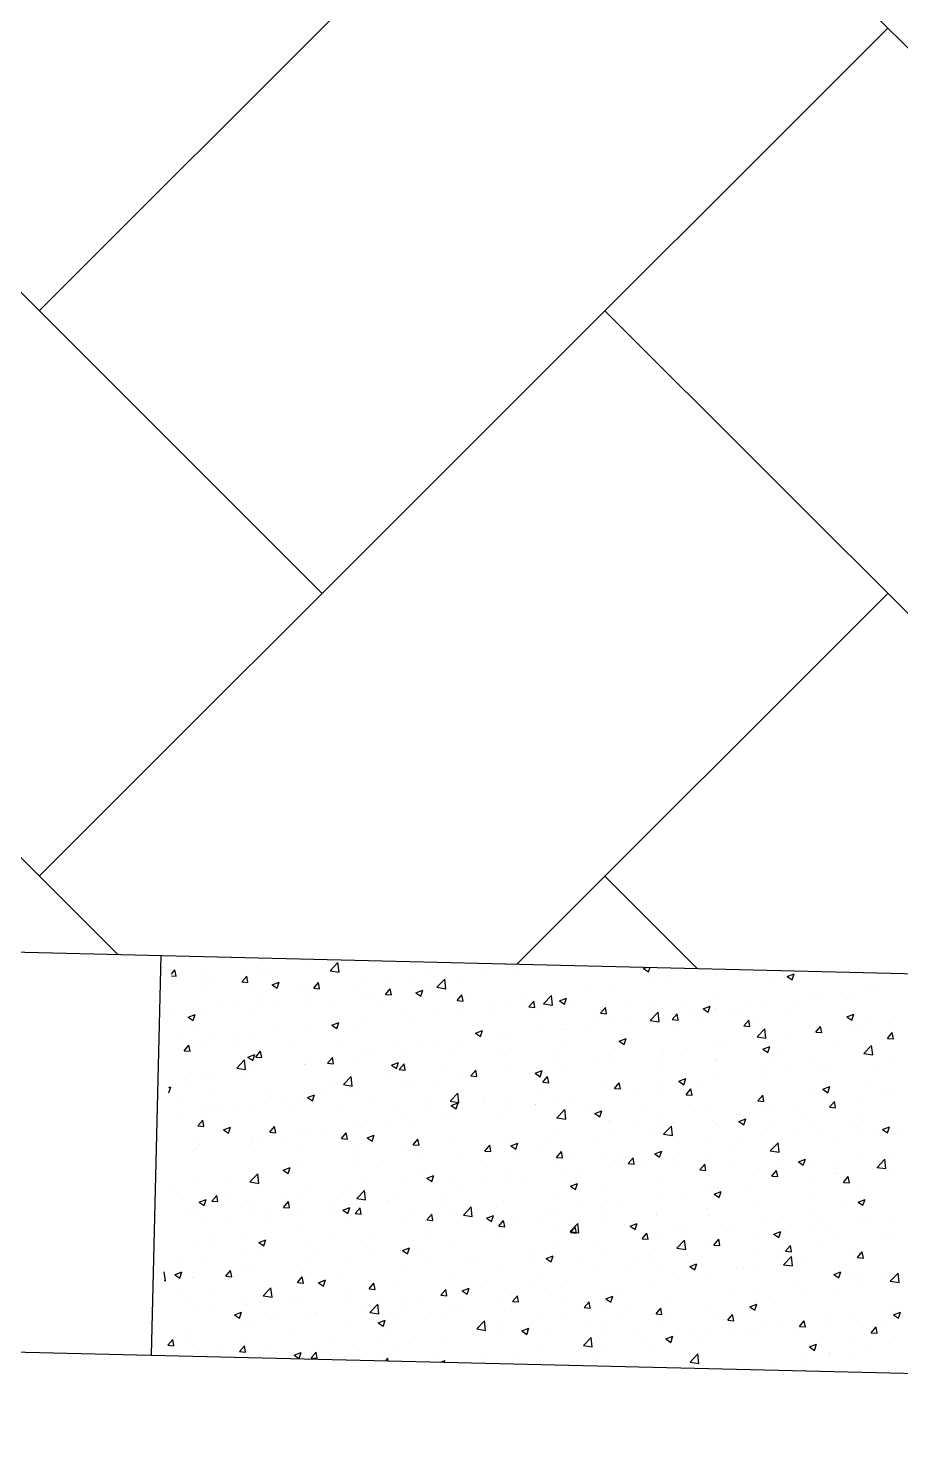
# Model space of a CAD drawing. Header units: millimetres. Extents: x 331487 to 517269, y 198509 to 399936.
# Drawn here: x 418019 to 418892, y 361677 to 363083 of the extents above; entities that cross this region are included whole.
import ezdxf

# ---------------------------------------------------------------- set-up
doc = ezdxf.new("R2010")
doc.units = ezdxf.units.MM
doc.header["$MEASUREMENT"] = 0
doc.layers.add('BEAM', color=1, linetype='Continuous', lineweight=5)
doc.layers.add('COLUMN', color=6, linetype='Continuous')

msp = doc.modelspace()

# ---------------------------------------------------------------- linework, layer by layer
at = {"layer": 'BEAM', "color": 253, "linetype": 'Continuous', "ltscale": 750}
for p, q in [((418030, 362800.6), (418878.5, 363649.2)), ((418312.8, 362517.8), (417464.3, 363366.3)), ((419444.2, 362517.8), (418595.7, 363366.3)), ((418030, 362234.9), (418878.5, 363083.5)), ((418108.4, 362156.5), (417464.3, 362800.6)), ((419267.6, 362128.7), (418595.7, 362800.6)), ((418507.7, 362146.9), (418878.5, 362517.8)), ((418688, 362142.6), (418595.7, 362234.9))]:
    msp.add_line(p, q, dxfattribs=at)
at = {"layer": 'COLUMN'}
for p, q in [((383205.7, 362995.9), (421414.4, 362077)), ((382805.7, 362605.5), (421418.8, 361676.8)), ((418142.2, 361755.6), (418151.8, 362155.5))]:
    msp.add_line(p, q, dxfattribs=at)
at = {"layer": 'COLUMN', "color": 2, "linetype": 'Continuous'}
for p, q in [((418180.2, 362153.5), (418180.2, 362153.5)), ((418254.5, 362150.2), (418254.5, 362150.2)), ((418320.9, 362140.3), (418328.7, 362148.4)), ((418329.8, 362138.9), (418328.7, 362148.4)), ((418162.2, 362136.9), (418165.7, 362141.1)), ((418162.2, 362135.2), (418166.9, 362134.8)), ((418166.9, 362134.8), (418165.7, 362141.1)), ((418191.3, 362141.9), (418191.3, 362141.9)), ((418232.6, 362129.1), (418237.5, 362134.8)), ((418238.6, 362128.6), (418237.5, 362134.8)), ((418248, 362139.4), (418248, 362139.4)), ((418262.5, 362141.6), (418262.5, 362141.6)), ((418298.5, 362145.8), (418298.5, 362145.8)), ((418320.9, 362140.3), (418329.8, 362138.9)), ((418417.2, 362135.7), (418417.2, 362135.7)), ((418475.6, 362136.6), (418475.6, 362136.6)), ((418480.3, 362144), (418480.3, 362144)), ((418495.3, 362147.2), (418495.6, 362147)), ((418495.6, 362147), (418495.7, 362147.2)), ((418503.1, 362141), (418503.1, 362141)), ((418634.3, 362142.4), (418638, 362143.8)), ((418634.3, 362142.4), (418639.3, 362139)), ((418639.3, 362139), (418640.9, 362143.7)), ((418706.1, 362137.7), (418706.1, 362137.7)), ((418707, 362135.7), (418707, 362135.7)), ((418731.2, 362141), (418731.2, 362141)), ((418778, 362134.4), (418785, 362137.1)), ((418778, 362134.4), (418783, 362131)), ((418783, 362131), (418785, 362137)), ((418821.4, 362137), (418821.4, 362137)), ((418192.2, 362124), (418192.2, 362124)), ((418196.7, 362132.4), (418196.7, 362132.4)), ((418204.2, 362131.5), (418204.2, 362131.5)), ((418232.6, 362129.1), (418238.6, 362128.6)), ((418245.5, 362121.8), (418245.5, 362121.8)), ((418262.9, 362126.1), (418269.9, 362128.8)), ((418262.9, 362126.1), (418267.9, 362122.8)), ((418267.9, 362122.8), (418269.9, 362128.8)), ((418304.4, 362122.8), (418309.2, 362128.6)), ((418304.4, 362122.8), (418310.3, 362122.3)), ((418310.3, 362122.3), (418309.2, 362128.5)), ((418354.3, 362127.4), (418354.3, 362127.4)), ((418376.1, 362116.5), (418380.9, 362122.3)), ((418379.3, 362130.7), (418379.3, 362130.7)), ((418382.1, 362116), (418380.9, 362122.3)), ((418400.6, 362127.1), (418400.6, 362127.1)), ((418406.6, 362118.1), (418413.6, 362120.8)), ((418411.6, 362114.8), (418413.6, 362120.8)), ((418417.3, 362126.6), (418417.3, 362126.6)), ((418427.6, 362123.7), (418435.4, 362131.8)), ((418427.6, 362123.7), (418436.5, 362122.3)), ((418436.5, 362122.3), (418435.4, 362131.8)), ((418451.1, 362133.5), (418451.1, 362133.5)), ((418580.1, 362121.1), (418580.1, 362121.1)), ((418603.7, 362121.1), (418603.7, 362121.1)), ((418605.1, 362124.4), (418605.1, 362124.4)), ((418643, 362129.4), (418643, 362129.4)), ((418655.6, 362128.6), (418655.6, 362128.6)), ((418763.1, 362127), (418763.1, 362127)), ((418859.6, 362123.3), (418859.6, 362123.3)), ((418868.8, 362123.2), (418868.8, 362123.2)), ((418213.2, 362110.6), (418213.2, 362110.6)), ((418228.2, 362110.8), (418228.2, 362110.8)), ((418246.8, 362106.2), (418246.8, 362106.2)), ((418253.2, 362114.1), (418253.2, 362114.1)), ((418266.6, 362108.3), (418266.6, 362108.3)), ((418291.1, 362119.1), (418291.1, 362119.1)), ((418297.3, 362112.6), (418297.3, 362112.6)), ((418298.9, 362119.5), (418298.9, 362119.5)), ((418300.7, 362106.6), (418300.7, 362106.6)), ((418320, 362106.1), (418320, 362106.1)), ((418349.3, 362120.1), (418349.3, 362120.1)), ((418352.3, 362117.3), (418352.3, 362117.3)), ((418359, 362116.6), (418359, 362116.6)), ((418376.1, 362116.5), (418382.1, 362116)), ((418405.7, 362115), (418405.7, 362115)), ((418406.6, 362118.1), (418411.6, 362114.8)), ((418447.8, 362110.3), (418452.6, 362116)), ((418447.8, 362110.3), (418453.8, 362109.7)), ((418453.8, 362109.7), (418452.6, 362116)), ((418459.1, 362112.8), (418459.1, 362112.8)), ((418479, 362107.8), (418479, 362107.8)), ((418501.8, 362107.7), (418501.8, 362107.7)), ((418512.5, 362110.5), (418512.5, 362110.5)), ((418516.9, 362112.8), (418516.9, 362112.8)), ((418519.5, 362104), (418524.4, 362109.7)), ((418525.5, 362103.5), (418524.4, 362109.7)), ((418534.3, 362107.2), (418542.1, 362115.3)), ((418534.3, 362107.2), (418543.2, 362105.8)), ((418543.2, 362105.8), (418542.1, 362115.3)), ((418550.3, 362110.1), (418557.3, 362112.8)), ((418550.3, 362110.1), (418555.3, 362106.8)), ((418553.2, 362114.7), (418553.2, 362114.7)), ((418555.3, 362106.8), (418557.3, 362112.8)), ((418565.8, 362108.2), (418565.8, 362108.2)), ((418646.5, 362107), (418646.5, 362107)), ((418704.8, 362117), (418704.8, 362117)), ((418742.7, 362106.6), (418742.7, 362106.6)), ((418756.3, 362108.8), (418756.3, 362108.8)), ((418805.9, 362114.9), (418805.9, 362114.9)), ((418808.2, 362116.3), (418808.2, 362116.3)), ((418830.9, 362118.2), (418830.9, 362118.2)), ((418845.4, 362115), (418845.4, 362115)), ((418165, 362102.5), (418165, 362102.5)), ((418178.9, 362093.9), (418185.9, 362096.6)), ((418178.9, 362093.9), (418183.8, 362090.5)), ((418183.8, 362090.5), (418185.9, 362096.6)), ((418195.5, 362099.1), (418195.5, 362099.1)), ((418242.4, 362096.6), (418242.4, 362096.6)), ((418373.4, 362103.8), (418373.4, 362103.8)), ((418390.9, 362096.2), (418390.9, 362096.2)), ((418399.4, 362093.8), (418399.4, 362093.8)), ((418426.8, 362101.6), (418426.8, 362101.6)), ((418449.9, 362100.2), (418449.9, 362100.2)), ((418454, 362104.5), (418454, 362104.5)), ((418480.2, 362099.3), (418480.2, 362099.3)), ((418519.5, 362104), (418525.5, 362103.5)), ((418533.5, 362097.1), (418533.5, 362097.1)), ((418586.9, 362094.8), (418586.9, 362094.8)), ((418588.1, 362096.9), (418588.1, 362096.9)), ((418591.3, 362097.7), (418596.1, 362103.5)), ((418591.3, 362097.7), (418597.2, 362097.2)), ((418597.2, 362097.2), (418596.1, 362103.4)), ((418619.2, 362106), (418619.2, 362106)), ((418640.3, 362092.6), (418640.3, 362092.6)), ((418641, 362090.6), (418648.8, 362098.7)), ((418649.9, 362089.2), (418648.8, 362098.7)), ((418654.4, 362095.4), (418654.4, 362095.4)), ((418663, 362091.4), (418667.8, 362097.2)), ((418669, 362090.9), (418667.8, 362097.2)), ((418672.6, 362103.7), (418672.6, 362103.7)), ((418679.8, 362098.3), (418679.8, 362098.3)), ((418694, 362102.1), (418701, 362104.8)), ((418694, 362102.1), (418699, 362098.8)), ((418699, 362098.8), (418701, 362104.8)), ((418704.9, 362101.6), (418704.9, 362101.6)), ((418705.8, 362102.4), (418705.8, 362102.4)), ((418726, 362101.5), (418726, 362101.5)), ((418728.7, 362095), (418728.7, 362095)), ((418779.4, 362099.2), (418779.4, 362099.2)), ((418787.1, 362105), (418787.1, 362105)), ((418832.8, 362097), (418832.8, 362097)), ((418837.7, 362094.1), (418844.7, 362096.8)), ((418837.7, 362094.1), (418842.7, 362090.7)), ((418842.7, 362090.7), (418844.7, 362096.8)), ((418886.1, 362094.7), (418886.1, 362094.7)), ((418184, 362086.5), (418184, 362086.5)), ((418264.8, 362079.6), (418264.8, 362079.6)), ((418296.1, 362079.3), (418296.1, 362079.3)), ((418322.6, 362085.9), (418329.6, 362088.6)), ((418322.6, 362085.9), (418327.5, 362082.5)), ((418327.5, 362082.5), (418329.6, 362088.6)), ((418327.9, 362087.9), (418327.9, 362087.9)), ((418348, 362086.8), (418348, 362086.8)), ((418353, 362091.2), (418353, 362091.2)), ((418466.3, 362077.9), (418473.3, 362080.6)), ((418471.3, 362074.5), (418473.3, 362080.6)), ((418529.8, 362086.9), (418529.8, 362086.9)), ((418552, 362081.5), (418552, 362081.5)), ((418553.8, 362081.7), (418553.8, 362081.7)), ((418578.8, 362085), (418578.8, 362085)), ((418602.5, 362087.9), (418602.5, 362087.9)), ((418616.7, 362090), (418616.7, 362090)), ((418641, 362090.6), (418649.9, 362089.2)), ((418663, 362091.4), (418669, 362090.9)), ((418670.4, 362085), (418670.4, 362085)), ((418693.7, 362090.3), (418693.7, 362090.3)), ((418734.7, 362085.2), (418739.5, 362090.9)), ((418734.7, 362085.2), (418740.7, 362084.6)), ((418740.7, 362084.6), (418739.5, 362090.9)), ((418747.1, 362088), (418747.1, 362088)), ((418747.8, 362074.1), (418755.6, 362082.2)), ((418756.7, 362072.7), (418755.6, 362082.2)), ((418800.5, 362085.8), (418800.5, 362085.8)), ((418804.6, 362078.7), (418804.6, 362078.7)), ((418806.4, 362078.9), (418811.3, 362084.6)), ((418806.4, 362078.9), (418812.4, 362078.4)), ((418807, 362083), (418807, 362083)), ((418812.4, 362078.4), (418811.3, 362084.6)), ((418842.5, 362083.7), (418842.5, 362083.7)), ((418853.8, 362083.5), (418853.8, 362083.5)), ((418858.3, 362090), (418858.3, 362090)), ((418878.2, 362072.6), (418883, 362078.4)), ((418884.2, 362072.1), (418883, 362078.3)), ((418883.6, 362080), (418883.6, 362080)), ((418172.3, 362073.2), (418172.3, 362073.2)), ((418174.8, 362060.1), (418179.6, 362065.9)), ((418180.8, 362059.6), (418179.6, 362065.9)), ((418194.3, 362065.8), (418194.3, 362065.8)), ((418201.9, 362071.3), (418201.9, 362071.3)), ((418225.7, 362070.9), (418225.7, 362070.9)), ((418226.9, 362074.6), (418226.9, 362074.6)), ((418245.6, 362072.9), (418245.6, 362072.9)), ((418279, 362068.7), (418279, 362068.7)), ((418332.4, 362066.4), (418332.4, 362066.4)), ((418385.8, 362064.2), (418385.8, 362064.2)), ((418413.2, 362066.9), (418413.2, 362066.9)), ((418427.7, 362065.1), (418427.7, 362065.1)), ((418448.7, 362066.9), (418448.7, 362066.9)), ((418452.7, 362068.4), (418452.7, 362068.4)), ((418466.3, 362077.9), (418471.3, 362074.5)), ((418471.5, 362076.9), (418471.5, 362076.9)), ((418490.6, 362073.4), (418490.6, 362073.4)), ((418500.6, 362074.4), (418500.6, 362074.4)), ((418553.8, 362065), (418553.8, 362065)), ((418610, 362069.9), (418617, 362072.5)), ((418610, 362069.9), (418615, 362066.5)), ((418612.1, 362075), (418612.1, 362075)), ((418615, 362066.5), (418617, 362072.5)), ((418704.5, 362069.1), (418704.5, 362069.1)), ((418716.4, 362067.1), (418716.4, 362067.1)), ((418747.8, 362074.1), (418756.7, 362072.7)), ((418753.7, 362061.8), (418760.7, 362064.5)), ((418755.1, 362075.5), (418755.1, 362075.5)), ((418758.7, 362058.5), (418760.7, 362064.5)), ((418779.6, 362075.4), (418779.6, 362075.4)), ((418825.3, 362070), (418825.3, 362070)), ((418854.5, 362057.5), (418862.3, 362065.6)), ((418863.4, 362056.1), (418862.3, 362065.6)), ((418878.2, 362072.6), (418884.2, 362072.1)), ((418174.8, 362060.1), (418180.8, 362059.6)), ((418227.4, 362042.9), (418235.2, 362051)), ((418236.3, 362041.5), (418235.2, 362051)), ((418238.5, 362053.6), (418245.6, 362056.3)), ((418238.5, 362053.6), (418243.5, 362050.3)), ((418243.5, 362050.3), (418245.5, 362056.3)), ((418246.5, 362053.9), (418251.3, 362059.6)), ((418246.5, 362053.9), (418252.5, 362053.3)), ((418252.5, 362053.3), (418251.3, 362059.6)), ((418318.2, 362047.6), (418323.1, 362053.3)), ((418324.2, 362047.1), (418323.1, 362053.3)), ((418326.7, 362051.8), (418326.7, 362051.8)), ((418346.8, 362053.5), (418346.8, 362053.5)), ((418354.9, 362056.9), (418354.9, 362056.9)), ((418364.5, 362056.8), (418364.5, 362056.8)), ((418398.2, 362060.5), (418398.2, 362060.5)), ((418439.2, 362061.9), (418439.2, 362061.9)), ((418492.6, 362059.7), (418492.6, 362059.7)), ((418495.5, 362055), (418495.5, 362055)), ((418545.9, 362057.4), (418545.9, 362057.4)), ((418590.4, 362050.5), (418590.4, 362050.5)), ((418599.3, 362055.2), (418599.3, 362055.2)), ((418601.3, 362054.6), (418601.3, 362054.6)), ((418652.7, 362052.9), (418652.7, 362052.9)), ((418653.2, 362062.1), (418653.2, 362062.1)), ((418653.5, 362058.9), (418653.5, 362058.9)), ((418678.6, 362062.1), (418678.6, 362062.1)), ((418706.1, 362050.6), (418706.1, 362050.6)), ((418708.6, 362050), (418708.6, 362050)), ((418753.7, 362061.8), (418758.7, 362058.5)), ((418766.9, 362060), (418766.9, 362060)), ((418854.5, 362057.5), (418863.4, 362056.1)), ((418857.1, 362056.8), (418857.1, 362056.8)), ((418879.3, 362052.6), (418879.3, 362052.6)), ((418227.4, 362042.9), (418236.3, 362041.5)), ((418238.2, 362036.9), (418238.2, 362036.9)), ((418238.5, 362040.2), (418238.5, 362040.2)), ((418244.4, 362039.6), (418244.4, 362039.6)), ((418294.9, 362046), (418294.9, 362046)), ((418296.5, 362046.9), (418296.5, 362046.9)), ((418301.6, 362048.5), (418301.6, 362048.5)), ((418318.2, 362047.6), (418324.2, 362047.1)), ((418382.3, 362045.6), (418389.3, 362048.3)), ((418382.3, 362045.6), (418387.2, 362042.3)), ((418387.2, 362042.3), (418389.3, 362048.3)), ((418390, 362041.3), (418394.8, 362047.1)), ((418390, 362041.3), (418395.9, 362040.8)), ((418395.9, 362040.8), (418394.8, 362047.1)), ((418437.1, 362045), (418437.1, 362045)), ((418461.7, 362035), (418466.5, 362040.8)), ((418467.7, 362034.5), (418466.5, 362040.8)), ((418499.4, 362041.1), (418499.4, 362041.1)), ((418526, 362037.6), (418533, 362040.3)), ((418526, 362037.6), (418530.9, 362034.2)), ((418527.5, 362042.3), (418527.5, 362042.3)), ((418530.9, 362034.2), (418533, 362040.3)), ((418550.7, 362048.2), (418550.7, 362048.2)), ((418552.5, 362045.5), (418552.5, 362045.5)), ((418650.3, 362040), (418650.3, 362040)), ((418703.3, 362035.8), (418703.3, 362035.8)), ((418753.3, 362036), (418753.3, 362036)), ((418753.8, 362042.2), (418753.8, 362042.2)), ((418759.5, 362048.4), (418759.5, 362048.4)), ((418778.3, 362039.3), (418778.3, 362039.3)), ((418805.8, 362049.7), (418805.8, 362049.7)), ((418812.9, 362046.1), (418812.9, 362046.1)), ((418816.2, 362044.3), (418816.2, 362044.3)), ((418866.2, 362043.9), (418866.2, 362043.9)), ((418159.5, 362023.3), (418161.5, 362024.1)), ((418159.5, 362018), (418161.5, 362024.1)), ((418175.6, 362031.9), (418175.6, 362031.9)), ((418179.9, 362026.9), (418179.9, 362026.9)), ((418193, 362032.5), (418193, 362032.5)), ((418200.6, 362035.2), (418200.6, 362035.2)), ((418320.5, 362024.9), (418320.5, 362024.9)), ((418334.1, 362026.3), (418341.9, 362034.4)), ((418334.1, 362026.3), (418343, 362024.9)), ((418343, 362024.9), (418341.9, 362034.4)), ((418378.8, 362035), (418378.8, 362035)), ((418397, 362027.2), (418397, 362027.2)), ((418401.4, 362025.7), (418401.4, 362025.7)), ((418426.4, 362029), (418426.4, 362029)), ((418447.5, 362033.6), (418447.5, 362033.6)), ((418461.7, 362035), (418467.7, 362034.5)), ((418464.3, 362033.9), (418464.3, 362033.9)), ((418533.4, 362028.8), (418538.2, 362034.5)), ((418533.4, 362028.8), (418539.4, 362028.2)), ((418539.4, 362028.2), (418538.2, 362034.5)), ((418592, 362030), (418592, 362030)), ((418605.1, 362022.5), (418610, 362028.2)), ((418605.1, 362022.5), (418611.1, 362022)), ((418611.1, 362022), (418610, 362028.2)), ((418652, 362028.8), (418652, 362028.8)), ((418652.2, 362022.7), (418652.2, 362022.7)), ((418669.7, 362029.6), (418676.7, 362032.3)), ((418669.7, 362029.6), (418674.7, 362026.2)), ((418674.7, 362026.2), (418676.7, 362032.3)), ((418676.9, 362016.2), (418681.7, 362022)), ((418682.8, 362015.7), (418681.7, 362022)), ((418690.1, 362027.7), (418690.1, 362027.7)), ((418813.4, 362021.6), (418820.4, 362024.3)), ((418818.4, 362018.2), (418820.4, 362024.3)), ((418855.9, 362023.5), (418855.9, 362023.5)), ((418159.4, 362018.1), (418159.5, 362018)), ((418173.9, 362008.7), (418173.9, 362008.7)), ((418206.2, 362019.8), (418206.2, 362019.8)), ((418259.6, 362017.6), (418259.6, 362017.6)), ((418262.2, 362014.9), (418262.2, 362014.9)), ((418275.3, 362009.1), (418275.3, 362009.1)), ((418293.7, 362012.7), (418293.7, 362012.7)), ((418298.2, 362013.4), (418305.2, 362016)), ((418298.2, 362013.4), (418303.2, 362010)), ((418300.4, 362012.4), (418300.4, 362012.4)), ((418303.2, 362010), (418305.2, 362016)), ((418312.9, 362015.3), (418312.9, 362015.3)), ((418338.2, 362017.3), (418338.2, 362017.3)), ((418345.6, 362020.2), (418345.6, 362020.2)), ((418366.3, 362013.1), (418366.3, 362013.1)), ((418419.7, 362010.8), (418419.7, 362010.8)), ((418440.9, 362009.8), (418448.6, 362017.9)), ((418440.9, 362009.8), (418449.7, 362008.4)), ((418442, 362005.4), (418449, 362008)), ((418446.9, 362002), (418449, 362008)), ((418449.7, 362008.4), (418448.6, 362017.9)), ((418473.1, 362008.6), (418473.1, 362008.6)), ((418475.3, 362010), (418475.3, 362010)), ((418498.2, 362007.8), (418498.2, 362007.8)), ((418533.7, 362020), (418533.7, 362020)), ((418549.5, 362014.9), (418549.5, 362014.9)), ((418564.1, 362011.1), (418564.1, 362011.1)), ((418600, 362021.3), (418600, 362021.3)), ((418627.2, 362019.4), (418627.2, 362019.4)), ((418676.9, 362016.2), (418682.8, 362015.7)), ((418748.6, 362009.9), (418753.4, 362015.7)), ((418748.6, 362009.9), (418754.6, 362009.4)), ((418752.6, 362008.9), (418752.6, 362008.9)), ((418754.6, 362009.4), (418753.4, 362015.7)), ((418804.6, 362016.4), (418804.6, 362016.4)), ((418813.4, 362021.6), (418818.4, 362018.2)), ((418820.3, 362003.7), (418825.1, 362009.4)), ((418821.1, 362010.4), (418821.1, 362010.4)), ((418826.3, 362003.1), (418825.1, 362009.4)), ((418853, 362013.2), (418853, 362013.2)), ((418878.1, 362016.5), (418878.1, 362016.5)), ((418879.4, 362020.4), (418879.4, 362020.4)), ((418174.3, 361995.8), (418174.3, 361995.8)), ((418191.8, 361999.2), (418191.8, 361999.2)), ((418203.9, 362004.9), (418203.9, 362004.9)), ((418212.2, 362000.7), (418212.2, 362000.7)), ((418227.3, 362006.4), (418227.3, 362006.4)), ((418243.2, 362006.3), (418243.2, 362006.3)), ((418280.6, 362004.2), (418280.6, 362004.2)), ((418334, 362001.9), (418334, 362001.9)), ((418387.4, 361999.6), (418387.4, 361999.6)), ((418395.7, 361993.9), (418395.7, 361993.9)), ((418417, 362000), (418417, 362000)), ((418438, 361994.5), (418438, 361994.5)), ((418440.8, 361997.4), (418440.8, 361997.4)), ((418442, 362005.4), (418446.9, 362002)), ((418446.3, 362000.3), (418446.3, 362000.3)), ((418494.2, 361995.1), (418494.2, 361995.1)), ((418501.2, 362002.8), (418501.2, 362002.8)), ((418526.2, 362006.1), (418526.2, 362006.1)), ((418526.5, 362006.3), (418526.5, 362006.3)), ((418547.6, 361993.2), (418555.4, 362001.3)), ((418556.5, 361991.8), (418555.4, 362001.3)), ((418579.9, 362004.1), (418579.9, 362004.1)), ((418585.7, 361997.3), (418592.7, 362000)), ((418585.7, 361997.3), (418590.6, 361994)), ((418590.6, 361994), (418592.7, 362000)), ((418633.2, 362001.8), (418633.2, 362001.8)), ((418650.8, 361995.5), (418650.8, 361995.5)), ((418686.6, 361999.5), (418686.6, 361999.5)), ((418702.1, 362002.5), (418702.1, 362002.5)), ((418727, 361996.6), (418727, 361996.6)), ((418740, 361997.3), (418740, 361997.3)), ((418752, 361999.9), (418752, 361999.9)), ((418762.8, 362000.4), (418762.8, 362000.4)), ((418789.9, 362004.8), (418789.9, 362004.8)), ((418793.4, 361995), (418793.4, 361995)), ((418820.3, 362003.7), (418826.3, 362003.1)), ((418188.7, 361984.9), (418193.5, 361990.7)), ((418188.7, 361984.9), (418194.6, 361984.4)), ((418194.6, 361984.4), (418193.5, 361990.7)), ((418214.2, 361981.1), (418221.2, 361983.8)), ((418214.2, 361981.1), (418219.2, 361977.8)), ((418219.2, 361977.8), (418221.2, 361983.8)), ((418260.4, 361978.6), (418265.2, 361984.4)), ((418266.4, 361978.1), (418265.2, 361984.4)), ((418300.4, 361979.9), (418300.4, 361979.9)), ((418344.4, 361986.9), (418344.4, 361986.9)), ((418358.7, 361989.9), (418358.7, 361989.9)), ((418375.1, 361986.2), (418375.1, 361986.2)), ((418400.1, 361989.5), (418400.1, 361989.5)), ((418547.6, 361993.2), (418556.5, 361991.8)), ((418547.6, 361992.9), (418547.6, 361992.9)), ((418548.3, 361981.6), (418548.3, 361981.6)), ((418598.8, 361988), (418598.8, 361988)), ((418600.9, 361990.6), (418600.9, 361990.6)), ((418600.9, 361980), (418600.9, 361980)), ((418625.9, 361983.3), (418625.9, 361983.3)), ((418646.2, 361980.3), (418646.2, 361980.3)), ((418654.3, 361988.4), (418654.3, 361988.4)), ((418654.3, 361976.7), (418662.1, 361984.8)), ((418663.2, 361975.3), (418662.1, 361984.8)), ((418663.8, 361988.2), (418663.8, 361988.2)), ((418704.5, 361990.3), (418704.5, 361990.3)), ((418707.7, 361986.1), (418707.7, 361986.1)), ((418729.4, 361989.3), (418736.4, 361992)), ((418729.4, 361989.3), (418734.4, 361986)), ((418734.4, 361986), (418736.4, 361992)), ((418761.1, 361983.9), (418761.1, 361983.9)), ((418803.3, 361983.1), (418803.3, 361983.1)), ((418814.5, 361981.6), (418814.5, 361981.6)), ((418845.1, 361988.4), (418845.1, 361988.4)), ((418846.8, 361992.8), (418846.8, 361992.8)), ((418854.7, 361990.2), (418854.7, 361990.2)), ((418873.1, 361981.3), (418880.1, 361984)), ((418873.1, 361981.3), (418878.1, 361978)), ((418878.1, 361978), (418880.1, 361984)), ((418889.6, 361982), (418889.6, 361982)), ((418186.3, 361969), (418186.3, 361969)), ((418190.6, 361966), (418190.6, 361966)), ((418239.7, 361966.8), (418239.7, 361966.8)), ((418241.9, 361973), (418241.9, 361973)), ((418242.1, 361969.9), (418242.1, 361969.9)), ((418249, 361969.6), (418249, 361969.6)), ((418260.4, 361978.6), (418266.4, 361978.1)), ((418274.1, 361972.9), (418274.1, 361972.9)), ((418292.5, 361979.4), (418292.5, 361979.4)), ((418311.9, 361977.9), (418311.9, 361977.9)), ((418332.1, 361972.4), (418336.9, 361978.1)), ((418332.1, 361972.4), (418338.1, 361971.8)), ((418338.1, 361971.8), (418336.9, 361978.1)), ((418357.9, 361973.1), (418364.9, 361975.8)), ((418357.9, 361973.1), (418362.9, 361969.7)), ((418362.9, 361969.7), (418364.9, 361975.8)), ((418403.8, 361966.1), (418408.7, 361971.8)), ((418403.8, 361966.1), (418409.8, 361965.6)), ((418409.8, 361965.6), (418408.7, 361971.8)), ((418445, 361967.1), (418445, 361967.1)), ((418475.6, 361959.8), (418480.4, 361965.6)), ((418481.5, 361959.3), (418480.4, 361965.6)), ((418497, 361974.5), (418497, 361974.5)), ((418499.9, 361966.7), (418499.9, 361966.7)), ((418501.6, 361965.1), (418508.6, 361967.8)), ((418506.6, 361961.7), (418508.6, 361967.8)), ((418537.8, 361971.7), (418537.8, 361971.7)), ((418587.8, 361970.3), (418587.8, 361970.3)), ((418654.3, 361976.6), (418663.2, 361975.3)), ((418700.9, 361969.2), (418700.9, 361969.2)), ((418728.4, 361968.4), (418728.4, 361968.4)), ((418751.4, 361975.6), (418751.4, 361975.6)), ((418761, 361960.1), (418768.8, 361968.2)), ((418763.6, 361965.4), (418763.6, 361965.4)), ((418769.9, 361958.7), (418768.8, 361968.2)), ((418786.8, 361978.4), (418786.8, 361978.4)), ((418826.7, 361973.7), (418826.7, 361973.7)), ((418851.8, 361977), (418851.8, 361977)), ((418867.9, 361979.3), (418867.9, 361979.3)), ((418183.7, 361959.9), (418183.7, 361959.9)), ((418185.9, 361961.3), (418185.9, 361961.3)), ((418293, 361964.5), (418293, 361964.5)), ((418343.2, 361953.6), (418343.2, 361953.6)), ((418346.4, 361962.2), (418346.4, 361962.2)), ((418394.5, 361960.6), (418394.5, 361960.6)), ((418399.8, 361960), (418399.8, 361960)), ((418411.7, 361955.1), (418411.7, 361955.1)), ((418453.2, 361957.7), (418453.2, 361957.7)), ((418474.8, 361963.4), (418474.8, 361963.4)), ((418475.6, 361959.8), (418481.5, 361959.3)), ((418501.6, 361965.1), (418506.6, 361961.7)), ((418506.6, 361955.5), (418506.6, 361955.5)), ((418529.5, 361960.3), (418529.5, 361960.3)), ((418547.3, 361953.5), (418552.1, 361959.3)), ((418547.3, 361953.5), (418553.3, 361953)), ((418553.3, 361953), (418552.1, 361959.3)), ((418560, 361953.2), (418560, 361953.2)), ((418597.6, 361954.7), (418597.6, 361954.7)), ((418619, 361947.3), (418623.8, 361953)), ((418625, 361946.7), (418623.8, 361953)), ((418645.4, 361957.1), (418652.4, 361959.8)), ((418645.4, 361957.1), (418650.3, 361953.7)), ((418649.6, 361962.2), (418649.6, 361962.2)), ((418650.3, 361953.7), (418652.4, 361959.8)), ((418670.1, 361958.4), (418670.1, 361958.4)), ((418700.7, 361957.1), (418700.7, 361957.1)), ((418725.7, 361960.4), (418725.7, 361960.4)), ((418761, 361960.1), (418769.9, 361958.7)), ((418789.1, 361949.1), (418796.1, 361951.8)), ((418794, 361945.7), (418796.1, 361951.8)), ((418853.5, 361956.9), (418853.5, 361956.9)), ((418867.8, 361943.5), (418875.5, 361951.7)), ((418876.6, 361942.2), (418875.5, 361951.7)), ((418883.3, 361953.4), (418883.3, 361953.4)), ((418240.7, 361939.7), (418240.7, 361939.7)), ((418273.9, 361940.8), (418280.9, 361943.5)), ((418273.9, 361940.8), (418278.9, 361937.5)), ((418278.9, 361937.5), (418280.9, 361943.5)), ((418285.6, 361938.5), (418285.6, 361938.5)), ((418291.2, 361946.1), (418291.2, 361946.1)), ((418348.8, 361946.8), (418348.8, 361946.8)), ((418373.8, 361950.1), (418373.8, 361950.1)), ((418412.9, 361940.3), (418412.9, 361940.3)), ((418471.2, 361950.3), (418471.2, 361950.3)), ((418495.8, 361941.3), (418495.8, 361941.3)), ((418547.1, 361948.3), (418547.1, 361948.3)), ((418553.5, 361938.4), (418553.5, 361938.4)), ((418574.6, 361940.5), (418574.6, 361940.5)), ((418599.6, 361943.8), (418599.6, 361943.8)), ((418611.8, 361948.4), (418611.8, 361948.4)), ((418613.3, 361951), (418613.3, 361951)), ((418619, 361947.3), (418625, 361946.7)), ((418637.5, 361948.8), (418637.5, 361948.8)), ((418666.7, 361948.7), (418666.7, 361948.7)), ((418690.7, 361941), (418695.6, 361946.7)), ((418690.7, 361941), (418696.7, 361940.5)), ((418696.7, 361940.5), (418695.6, 361946.7)), ((418720.1, 361946.5), (418720.1, 361946.5)), ((418750.2, 361942.4), (418750.2, 361942.4)), ((418762.5, 361934.7), (418767.3, 361940.5)), ((418768.4, 361934.2), (418767.3, 361940.5)), ((418773.5, 361944.2), (418773.5, 361944.2)), ((418789.1, 361949.1), (418794, 361945.7)), ((418802.1, 361949.9), (418802.1, 361949.9)), ((418825, 361943.4), (418825, 361943.4)), ((418825.5, 361937.6), (418825.5, 361937.6)), ((418826.9, 361941.9), (418826.9, 361941.9)), ((418863.3, 361942.6), (418863.3, 361942.6)), ((418867.7, 361943.5), (418876.6, 361942.2)), ((418880.3, 361939.7), (418880.3, 361939.7)), ((418189.4, 361932.7), (418189.4, 361932.7)), ((418222.7, 361930.2), (418222.7, 361930.2)), ((418240.7, 361928.9), (418248.5, 361937)), ((418240.7, 361928.9), (418249.6, 361927.5)), ((418247.8, 361933.5), (418247.8, 361933.5)), ((418249.6, 361927.5), (418248.4, 361937)), ((418354.6, 361930.3), (418354.6, 361930.3)), ((418393.3, 361927.4), (418393.3, 361927.4)), ((418417.6, 361932.8), (418424.6, 361935.5)), ((418417.6, 361932.8), (418422.6, 361929.5)), ((418422.6, 361929.5), (418424.6, 361935.5)), ((418443.8, 361933.8), (418443.8, 361933.8)), ((418448.5, 361923.9), (418448.5, 361923.9)), ((418473.6, 361927.2), (418473.6, 361927.2)), ((418495.2, 361928.3), (418495.2, 361928.3)), ((418511.4, 361932.2), (418511.4, 361932.2)), ((418561.3, 361924.8), (418568.3, 361927.5)), ((418561.3, 361924.8), (418566.3, 361921.5)), ((418566.3, 361921.5), (418568.3, 361927.5)), ((418648.3, 361928.9), (418648.3, 361928.9)), ((418699.7, 361936), (418699.7, 361936)), ((418708.3, 361923.4), (418708.3, 361923.4)), ((418737.3, 361926), (418737.3, 361926)), ((418762.5, 361934.7), (418768.5, 361934.2)), ((418766.6, 361933.4), (418766.6, 361933.4)), ((418800.4, 361934.3), (418800.4, 361934.3)), ((418834.2, 361928.4), (418839, 361934.2)), ((418834.2, 361928.4), (418840.2, 361927.9)), ((418840.2, 361927.9), (418839, 361934.2)), ((418852.3, 361923.6), (418852.3, 361923.6)), ((418159.6, 361921.9), (418159.6, 361921.9)), ((418166.8, 361917.9), (418166.8, 361917.9)), ((418189.9, 361908.6), (418196.9, 361911.3)), ((418194.9, 361905.2), (418196.9, 361911.3)), ((418202.5, 361909.7), (418207.4, 361915.4)), ((418202.5, 361909.7), (418208.5, 361909.2)), ((418208.5, 361909.2), (418207.4, 361915.4)), ((418220.2, 361915.7), (418220.2, 361915.7)), ((418237.9, 361910.3), (418237.9, 361910.3)), ((418273.6, 361913.4), (418273.6, 361913.4)), ((418274.3, 361903.4), (418279.1, 361909.2)), ((418280.2, 361902.9), (418279.1, 361909.2)), ((418290, 361912.8), (418290, 361912.8)), ((418296.3, 361920.3), (418296.3, 361920.3)), ((418327, 361911.1), (418327, 361911.1)), ((418342, 361920.3), (418342, 361920.3)), ((418347.4, 361912.3), (418355.2, 361920.5)), ((418347.4, 361912.3), (418356.3, 361911)), ((418347.5, 361910.6), (418347.5, 361910.6)), ((418356.3, 361911), (418355.2, 361920.5)), ((418385.4, 361915.6), (418385.4, 361915.6)), ((418436.9, 361918.3), (418436.9, 361918.3)), ((418545.9, 361915), (418545.9, 361915)), ((418596.4, 361921.4), (418596.4, 361921.4)), ((418611.2, 361909.4), (418611.2, 361909.4)), ((418650, 361913.4), (418650, 361913.4)), ((418674.4, 361917.7), (418674.4, 361917.7)), ((418699.4, 361921), (418699.4, 361921)), ((418705, 361916.8), (418712, 361919.5)), ((418705, 361916.8), (418710, 361913.5)), ((418710, 361913.5), (418712, 361919.5)), ((418800.9, 361916.6), (418800.9, 361916.6)), ((418848.8, 361908.8), (418855.8, 361911.5)), ((418853.7, 361905.5), (418855.8, 361911.5)), ((418179.6, 361900.2), (418179.6, 361900.2)), ((418187.9, 361904.5), (418187.9, 361904.5)), ((418188.2, 361899.4), (418188.2, 361899.4)), ((418189.9, 361908.6), (418194.9, 361905.2)), ((418239.5, 361906.4), (418239.5, 361906.4)), ((418241.3, 361902.2), (418241.3, 361902.2)), ((418259.3, 361899), (418259.3, 361899)), ((418274.3, 361903.4), (418280.2, 361902.9)), ((418294.7, 361900), (418294.7, 361900)), ((418320.2, 361898.3), (418320.2, 361898.3)), ((418322.5, 361907.3), (418322.5, 361907.3)), ((418333.6, 361900.6), (418340.6, 361903.3)), ((418333.6, 361900.6), (418338.6, 361897.2)), ((418338.6, 361897.2), (418340.6, 361903.3)), ((418346, 361897.2), (418350.8, 361902.9)), ((418346, 361897.2), (418352, 361896.6)), ((418348, 361897.7), (418348, 361897.7)), ((418352, 361896.6), (418350.8, 361902.9)), ((418378.5, 361908.3), (418378.5, 361908.3)), ((418380.3, 361908.9), (418380.3, 361908.9)), ((418401.4, 361895.5), (418401.4, 361895.5)), ((418417.7, 361890.9), (418422.5, 361896.6)), ((418423.7, 361890.3), (418422.5, 361896.6)), ((418433.7, 361906.6), (418433.7, 361906.6)), ((418442.6, 361900.5), (418442.6, 361900.5)), ((418454.1, 361895.8), (418461.9, 361903.9)), ((418454.1, 361895.8), (418463, 361894.4)), ((418463, 361894.4), (418461.9, 361903.9)), ((418477.3, 361892.6), (418484.3, 361895.3)), ((418482.3, 361889.2), (418484.3, 361895.3)), ((418487.1, 361904.4), (418487.1, 361904.4)), ((418494.5, 361908), (418494.5, 361908)), ((418540.5, 361902.1), (418540.5, 361902.1)), ((418548.3, 361901.1), (418548.3, 361901.1)), ((418573.3, 361904.4), (418573.3, 361904.4)), ((418591.7, 361903.4), (418591.7, 361903.4)), ((418593.9, 361899.9), (418593.9, 361899.9)), ((418647.1, 361895.6), (418647.1, 361895.6)), ((418647.3, 361897.6), (418647.3, 361897.6)), ((418698.5, 361902.7), (418698.5, 361902.7)), ((418700.6, 361895.4), (418700.6, 361895.4)), ((418749, 361909.1), (418749, 361909.1)), ((418799.1, 361898.1), (418799.1, 361898.1)), ((418837, 361903.1), (418837, 361903.1)), ((418848.8, 361908.8), (418853.7, 361905.5)), ((418196.4, 361890.7), (418196.4, 361890.7)), ((418221.4, 361894), (418221.4, 361894)), ((418261.9, 361888.3), (418261.9, 361888.3)), ((418340.7, 361887), (418340.7, 361887)), ((418392.1, 361894.1), (418392.1, 361894.1)), ((418417.7, 361890.9), (418423.7, 361890.4)), ((418422.2, 361884.5), (418422.2, 361884.5)), ((418447.3, 361887.8), (418447.3, 361887.8)), ((418454.8, 361893.2), (418454.8, 361893.2)), ((418475, 361883.3), (418475, 361883.3)), ((418477.3, 361892.6), (418482.3, 361889.2)), ((418485.1, 361892.8), (418485.1, 361892.8)), ((418489.4, 361884.6), (418494.3, 361890.3)), ((418489.4, 361884.6), (418495.4, 361884.1)), ((418495.4, 361884.1), (418494.3, 361890.3)), ((418508.2, 361891), (418508.2, 361891)), ((418533.4, 361893.3), (418533.4, 361893.3)), ((418544.7, 361881.7), (418544.7, 361881.7)), ((418560.8, 361879.2), (418568.6, 361887.4)), ((418561.2, 361878.3), (418566, 361884.1)), ((418561.6, 361888.7), (418561.6, 361888.7)), ((418567.1, 361877.8), (418566, 361884.1)), ((418569.7, 361877.9), (418568.6, 361887.4)), ((418595.2, 361888.1), (418595.2, 361888.1)), ((418615, 361886.4), (418615, 361886.4)), ((418621, 361884.6), (418628, 361887.3)), ((418621, 361884.6), (418626, 361881.2)), ((418626, 361881.2), (418628, 361887.3)), ((418668.3, 361884.2), (418668.3, 361884.2)), ((418673.1, 361881.5), (418673.1, 361881.5)), ((418711, 361886.5), (418711, 361886.5)), ((418721.7, 361881.9), (418721.7, 361881.9)), ((418754, 361893.1), (418754, 361893.1)), ((418774.1, 361894.8), (418774.1, 361894.8)), ((418799.7, 361883.3), (418799.7, 361883.3)), ((418807.4, 361890.8), (418807.4, 361890.8)), ((418820.8, 361883.7), (418820.8, 361883.7)), ((418851, 361890.3), (418851, 361890.3)), ((418860.8, 361888.6), (418860.8, 361888.6)), ((418879.1, 361893.7), (418879.1, 361893.7)), ((418203.6, 361878.3), (418203.6, 361878.3)), ((418238.3, 361873.1), (418238.3, 361873.1)), ((418249.6, 361868.3), (418256.6, 361871)), ((418249.6, 361868.3), (418254.6, 361865)), ((418254.5, 361865), (418256.6, 361871)), ((418288.8, 361879.5), (418288.8, 361879.5)), ((418296.2, 361867.9), (418296.2, 361867.9)), ((418321.2, 361871.2), (418321.2, 361871.2)), ((418359.1, 361876.2), (418359.1, 361876.2)), ((418416.7, 361873.3), (418416.7, 361873.3)), ((418441.4, 361867.2), (418441.4, 361867.2)), ((418493.3, 361874.7), (418493.3, 361874.7)), ((418560.8, 361879.2), (418569.7, 361877.9)), ((418561.2, 361878.3), (418567.1, 361877.8)), ((418584.9, 361869.9), (418584.9, 361869.9)), ((418632.9, 361872.1), (418637.7, 361877.8)), ((418632.9, 361872.1), (418638.9, 361871.5)), ((418638.9, 361871.5), (418637.7, 361877.8)), ((418648, 361878.2), (418648, 361878.2)), ((418667.6, 361862.7), (418675.3, 361870.8)), ((418676.5, 361861.3), (418675.3, 361870.8)), ((418697.2, 361869.4), (418697.2, 361869.4)), ((418704.6, 361865.8), (418709.4, 361871.5)), ((418710.6, 361865.2), (418709.4, 361871.5)), ((418747.8, 361875.8), (418747.8, 361875.8)), ((418762.5, 361873.7), (418762.5, 361873.7)), ((418764.7, 361876.6), (418771.7, 361879.2)), ((418764.7, 361876.6), (418769.7, 361873.2)), ((418769.7, 361873.2), (418771.7, 361879.2)), ((418775.1, 361879.7), (418775.1, 361879.7)), ((418828.5, 361877.4), (418828.5, 361877.4)), ((418873.9, 361872), (418873.9, 361872)), ((418881.9, 361875.2), (418881.9, 361875.2)), ((418187, 361866.1), (418187, 361866.1)), ((418195.1, 361854.6), (418195.1, 361854.6)), ((418200.3, 361864.8), (418200.3, 361864.8)), ((418233, 361859.6), (418233, 361859.6)), ((418253.7, 361862.6), (418253.7, 361862.6)), ((418300.1, 361853.3), (418300.1, 361853.3)), ((418307.1, 361860.3), (418307.1, 361860.3)), ((418339.5, 361853.7), (418339.5, 361853.7)), ((418358.4, 361863.3), (418358.4, 361863.3)), ((418360.4, 361858.1), (418360.4, 361858.1)), ((418390.9, 361860.8), (418390.9, 361860.8)), ((418393.3, 361860.3), (418400.3, 361863)), ((418393.3, 361860.3), (418398.3, 361857)), ((418398.3, 361857), (418400.3, 361863)), ((418413.8, 361855.8), (418413.8, 361855.8)), ((418458.8, 361853.3), (418458.8, 361853.3)), ((418467.2, 361853.6), (418467.2, 361853.6)), ((418522, 361861.6), (418522, 361861.6)), ((418537, 361852.3), (418544, 361855)), ((418542, 361849), (418544, 361855)), ((418547, 361864.9), (418547, 361864.9)), ((418594, 361854.8), (418594, 361854.8)), ((418645.9, 361862.3), (418645.9, 361862.3)), ((418645.9, 361853.7), (418645.9, 361853.7)), ((418667.6, 361862.7), (418676.5, 361861.3)), ((418704.2, 361863.7), (418704.2, 361863.7)), ((418704.6, 361865.8), (418710.6, 361865.3)), ((418747.8, 361855.4), (418747.8, 361855.4)), ((418772.8, 361858.7), (418772.8, 361858.7)), ((418774.3, 361846.1), (418782.1, 361854.3)), ((418776.3, 361859.5), (418781.2, 361865.2)), ((418776.3, 361859.5), (418782.3, 361859)), ((418782.3, 361859), (418781.2, 361865.2)), ((418783.2, 361844.8), (418782.1, 361854.3)), ((418810.7, 361863.7), (418810.7, 361863.7)), ((418844.8, 361861.8), (418844.8, 361861.8)), ((418848.1, 361853.2), (418852.9, 361859)), ((418848.1, 361853.2), (418854.1, 361852.7)), ((418849.8, 361857), (418849.8, 361857)), ((418854.1, 361852.7), (418852.9, 361859)), ((418156.1, 361830.1), (418155, 361839)), ((418170.1, 361851.3), (418170.1, 361851.3)), ((418216.4, 361834.5), (418221.2, 361840.2)), ((418222.4, 361834), (418221.2, 361840.2)), ((418237.1, 361839.8), (418237.1, 361839.8)), ((418241.8, 361843.3), (418241.8, 361843.3)), ((418287.6, 361846.2), (418287.6, 361846.2)), ((418395.9, 361845), (418395.9, 361845)), ((418421, 361848.3), (418421, 361848.3)), ((418492.1, 361841.4), (418492.1, 361841.4)), ((418520.6, 361851.3), (418520.6, 361851.3)), ((418537, 361852.3), (418542, 361849)), ((418543.5, 361848.4), (418543.5, 361848.4)), ((418574, 361849), (418574, 361849)), ((418587.6, 361843.7), (418587.6, 361843.7)), ((418621.7, 361838.8), (418621.7, 361838.8)), ((418627.4, 361846.8), (418627.4, 361846.8)), ((418646.8, 361842.1), (418646.8, 361842.1)), ((418680.7, 361844.3), (418687.7, 361847)), ((418680.7, 361844.5), (418680.7, 361844.5)), ((418680.7, 361844.3), (418685.7, 361840.9)), ((418684.6, 361847.1), (418684.6, 361847.1)), ((418685.7, 361840.9), (418687.7, 361847)), ((418728.2, 361841.8), (418728.2, 361841.8)), ((418734.1, 361842.3), (418734.1, 361842.3)), ((418746.5, 361842.5), (418746.5, 361842.5)), ((418774.3, 361846.1), (418783.2, 361844.8)), ((418786.5, 361851.8), (418786.5, 361851.8)), ((418787.5, 361840), (418787.5, 361840)), ((418798.5, 361850), (418798.5, 361850)), ((418824.4, 361836.3), (418831.4, 361839)), ((418829.4, 361832.9), (418831.4, 361839)), ((418154.8, 361830.3), (418156.1, 361830.1)), ((418165.6, 361836.1), (418172.6, 361838.8)), ((418165.6, 361836.1), (418170.5, 361832.7)), ((418170.5, 361832.7), (418172.6, 361838.8)), ((418183.5, 361833.3), (418183.5, 361833.3)), ((418185.7, 361832.8), (418185.7, 361832.8)), ((418216.4, 361834.5), (418222.4, 361834)), ((418269.9, 361828.5), (418269.9, 361828.5)), ((418288.1, 361828.2), (418293, 361834)), ((418288.1, 361828.2), (418294.1, 361827.7)), ((418294.1, 361827.7), (418293, 361833.9)), ((418294.9, 361831.7), (418294.9, 361831.7)), ((418309.3, 361828.1), (418316.3, 361830.8)), ((418309.3, 361828.1), (418314.2, 361824.7)), ((418314.2, 361824.7), (418316.3, 361830.8)), ((418332.8, 361836.7), (418332.8, 361836.7)), ((418359.9, 361821.9), (418364.7, 361827.7)), ((418365.8, 361821.4), (418364.7, 361827.7)), ((418389.7, 361827.5), (418389.7, 361827.5)), ((418440.2, 361833.9), (418440.2, 361833.9)), ((418520.7, 361825.5), (418520.7, 361825.5)), ((418529.2, 361833.7), (418529.2, 361833.7)), ((418558.6, 361830.5), (418558.6, 361830.5)), ((418644.7, 361829), (418644.7, 361829)), ((418669.8, 361831.7), (418669.8, 361831.7)), ((418696, 361836.1), (418696, 361836.1)), ((418824.4, 361836.3), (418829.4, 361832.9)), ((418840.9, 361837.8), (418840.9, 361837.8)), ((418847.6, 361832.6), (418847.6, 361832.6)), ((418872.6, 361835.8), (418872.6, 361835.8)), ((418881, 361829.6), (418888.8, 361837.7)), ((418881, 361829.6), (418889.9, 361828.2)), ((418883, 361826.8), (418883, 361826.8)), ((418889.9, 361828.2), (418888.8, 361837.7)), ((418168.8, 361815.2), (418168.8, 361815.2)), ((418180.8, 361813.7), (418180.8, 361813.7)), ((418206.7, 361820.1), (418206.7, 361820.1)), ((418234.2, 361811.5), (418234.2, 361811.5)), ((418253.9, 361814.9), (418261.7, 361823.1)), ((418253.9, 361814.9), (418262.8, 361813.5)), ((418262.8, 361813.5), (418261.7, 361823)), ((418286.4, 361813), (418286.4, 361813)), ((418338.3, 361820.5), (418338.3, 361820.5)), ((418359.9, 361821.9), (418365.8, 361821.4)), ((418412.6, 361813.7), (418412.6, 361813.7)), ((418431.6, 361815.7), (418436.4, 361821.4)), ((418431.6, 361815.7), (418437.6, 361815.1)), ((418432.5, 361813.9), (418432.5, 361813.9)), ((418437.6, 361815.1), (418436.4, 361821.4)), ((418453, 361820.1), (418460, 361822.7)), ((418453, 361820.1), (418458, 361816.7)), ((418458, 361816.7), (418460, 361822.7)), ((418470.9, 361823.7), (418470.9, 361823.7)), ((418495.7, 361822.2), (418495.7, 361822.2)), ((418503.3, 361809.4), (418508.1, 361815.1)), ((418509.3, 361808.9), (418508.1, 361815.1)), ((418542.2, 361815.1), (418542.2, 361815.1)), ((418553.2, 361811.7), (418553.2, 361811.7)), ((418592.7, 361821.5), (418592.7, 361821.5)), ((418596.7, 361812.1), (418603.7, 361814.7)), ((418596.7, 361812.1), (418601.7, 361808.7)), ((418601.7, 361808.7), (418603.7, 361814.7)), ((418611.5, 361821.7), (418611.5, 361821.7)), ((418721.5, 361816), (418721.5, 361816)), ((418746.5, 361819.3), (418746.5, 361819.3)), ((418784.4, 361824.2), (418784.4, 361824.2)), ((418797.3, 361816.7), (418797.3, 361816.7)), ((418824.7, 361816.8), (418824.7, 361816.8)), ((418848.6, 361823.7), (418848.6, 361823.7)), ((418184.5, 361799.5), (418184.5, 361799.5)), ((418201.9, 361800.3), (418201.9, 361800.3)), ((418225.2, 361795.8), (418232.2, 361798.5)), ((418230.2, 361792.5), (418232.2, 361798.5)), ((418235.9, 361806.6), (418235.9, 361806.6)), ((418255.3, 361798), (418255.3, 361798)), ((418287.6, 361809.2), (418287.6, 361809.2)), ((418306.5, 361797.3), (418306.5, 361797.3)), ((418341, 361807), (418341, 361807)), ((418354.3, 361803.6), (418354.3, 361803.6)), ((418360.6, 361798.4), (418368.4, 361806.5)), ((418360.6, 361798.4), (418369.5, 361797)), ((418369.5, 361797), (418368.4, 361806.5)), ((418369.6, 361805.6), (418369.6, 361805.6)), ((418394.4, 361804.7), (418394.4, 361804.7)), ((418394.7, 361808.9), (418394.7, 361808.9)), ((418439, 361800.6), (418439, 361800.6)), ((418447.7, 361802.5), (418447.7, 361802.5)), ((418490.9, 361808.1), (418490.9, 361808.1)), ((418494.9, 361801.7), (418494.9, 361801.7)), ((418501.1, 361800.2), (418501.1, 361800.2)), ((418503.3, 361809.4), (418509.3, 361808.9)), ((418554.5, 361797.9), (418554.5, 361797.9)), ((418575, 361803.1), (418579.9, 361808.9)), ((418575, 361803.1), (418581, 361802.6)), ((418581, 361802.6), (418579.9, 361808.8)), ((418595.4, 361799.4), (418595.4, 361799.4)), ((418620.5, 361802.7), (418620.5, 361802.7)), ((418646.8, 361796.8), (418651.6, 361802.6)), ((418646.8, 361796.8), (418652.7, 361796.3)), ((418652.7, 361796.3), (418651.6, 361802.6)), ((418658.3, 361807.6), (418658.3, 361807.6)), ((418694.8, 361802.8), (418694.8, 361802.8)), ((418708, 361796.7), (418708, 361796.7)), ((418740.4, 361804), (418747.4, 361806.7)), ((418740.4, 361804), (418745.4, 361800.7)), ((418745.3, 361809.2), (418745.3, 361809.2)), ((418745.4, 361800.7), (418747.4, 361806.7)), ((418766.3, 361806.8), (418766.3, 361806.8)), ((418884.1, 361796), (418891.1, 361798.7)), ((418884.2, 361801.4), (418884.2, 361801.4)), ((418889.1, 361792.7), (418891.1, 361798.7)), ((418225.2, 361795.8), (418230.2, 361792.5)), ((418237.6, 361783.6), (418237.6, 361783.6)), ((418243.6, 361789), (418243.6, 361789)), ((418268.6, 361792.3), (418268.6, 361792.3)), ((418296, 361793.6), (418296, 361793.6)), ((418308.7, 361795.8), (418308.7, 361795.8)), ((418337.1, 361787.2), (418337.1, 361787.2)), ((418362.1, 361793.5), (418362.1, 361793.5)), ((418369, 361787.8), (418376, 361790.5)), ((418369, 361787.8), (418373.9, 361784.5)), ((418373.9, 361784.4), (418376, 361790.5)), ((418388.4, 361794.2), (418388.4, 361794.2)), ((418415.4, 361791.3), (418415.4, 361791.3)), ((418436.6, 361791.7), (418436.6, 361791.7)), ((418467.4, 361781.8), (418475.2, 361789.9)), ((418468.8, 361789), (418468.8, 361789)), ((418469.4, 361782.8), (418469.4, 361782.8)), ((418476.3, 361780.4), (418475.2, 361789.9)), ((418494.4, 361786.1), (418494.4, 361786.1)), ((418522.2, 361786.8), (418522.2, 361786.8)), ((418532.3, 361791), (418532.3, 361791)), ((418575.6, 361784.5), (418575.6, 361784.5)), ((418591.5, 361788.3), (418591.5, 361788.3)), ((418607.9, 361795.7), (418607.9, 361795.7)), ((418643.5, 361795.8), (418643.5, 361795.8)), ((418649.7, 361786.7), (418649.7, 361786.7)), ((418661.3, 361793.4), (418661.3, 361793.4)), ((418714.6, 361791.2), (418714.6, 361791.2)), ((418718.5, 361790.6), (418723.3, 361796.3)), ((418718.5, 361790.6), (418724.5, 361790)), ((418724.5, 361790), (418723.3, 361796.3)), ((418758.1, 361784.8), (418758.1, 361784.8)), ((418768, 361788.9), (418768, 361788.9)), ((418790.2, 361784.3), (418795, 361790)), ((418790.2, 361784.3), (418796.2, 361783.8)), ((418796.2, 361783.8), (418795, 361790)), ((418796, 361783.4), (418796, 361783.4)), ((418821.3, 361793.1), (418821.3, 361793.1)), ((418821.4, 361786.7), (418821.4, 361786.7)), ((418846.3, 361796.4), (418846.3, 361796.4)), ((418847.4, 361790.4), (418847.4, 361790.4)), ((418861.9, 361778), (418866.8, 361783.8)), ((418867.9, 361777.5), (418866.8, 361783.7)), ((418874.8, 361784.4), (418874.8, 361784.4)), ((418884.1, 361796), (418889.1, 361792.7)), ((418158.6, 361765.5), (418163.4, 361771.3)), ((418164.5, 361765), (418163.4, 361771.3)), ((418179.3, 361773.6), (418179.3, 361773.6)), ((418180.4, 361780.7), (418180.4, 361780.7)), ((418234.7, 361773.3), (418234.7, 361773.3)), ((418285.2, 361779.7), (418285.2, 361779.7)), ((418319.9, 361771.7), (418319.9, 361771.7)), ((418368.3, 361769.5), (418368.3, 361769.5)), ((418378.2, 361781.7), (418378.2, 361781.7)), ((418406.2, 361774.4), (418406.2, 361774.4)), ((418467.4, 361781.8), (418476.3, 361780.4)), ((418489.7, 361774.8), (418489.7, 361774.8)), ((418512.7, 361779.8), (418519.7, 361782.5)), ((418512.7, 361779.8), (418517.6, 361776.4)), ((418517.6, 361776.4), (418519.7, 361782.5)), ((418541, 361781.9), (418541, 361781.9)), ((418574.1, 361765.3), (418581.9, 361773.4)), ((418583, 361763.9), (418581.9, 361773.4)), ((418591.4, 361776.7), (418591.4, 361776.7)), ((418629, 361782.3), (418629, 361782.3)), ((418656.4, 361771.8), (418663.4, 361774.5)), ((418656.4, 361771.8), (418661.4, 361768.4)), ((418661.4, 361768.4), (418663.4, 361774.5)), ((418682.3, 361780), (418682.3, 361780)), ((418693.6, 361769.5), (418693.6, 361769.5)), ((418695.2, 361776.5), (418695.2, 361776.5)), ((418720.2, 361779.8), (418720.2, 361779.8)), ((418735.7, 361777.7), (418735.7, 361777.7)), ((418744.1, 361775.9), (418744.1, 361775.9)), ((418789.1, 361775.5), (418789.1, 361775.5)), ((418842.5, 361773.2), (418842.5, 361773.2)), ((418861.9, 361778), (418867.9, 361777.5)), ((418158.6, 361765.5), (418164.5, 361765)), ((418160.9, 361762.9), (418160.9, 361762.9)), ((418183.3, 361766.2), (418183.3, 361766.2)), ((418214.3, 361760.6), (418214.3, 361760.6)), ((418230.3, 361759.3), (418235.1, 361765)), ((418230.3, 361759.3), (418236.3, 361758.7)), ((418236.3, 361758.7), (418235.1, 361765)), ((418261.6, 361761.7), (418261.6, 361761.7)), ((418267.7, 361758.4), (418267.7, 361758.4)), ((418280.2, 361757.9), (418280.2, 361757.9)), ((418284.9, 361755.6), (418291.9, 361758.2)), ((418284.9, 361755.6), (418289.9, 361752.2)), ((418289.9, 361752.2), (418291.9, 361758.2)), ((418302, 361753), (418306.8, 361758.7)), ((418308, 361752.5), (418306.8, 361758.7)), ((418321.1, 361756.1), (418321.1, 361756.1)), ((418343.3, 361766.2), (418343.3, 361766.2)), ((418387.2, 361760.9), (418387.2, 361760.9)), ((418437.7, 361767.3), (418437.7, 361767.3)), ((418474.7, 361756.7), (418474.7, 361756.7)), ((418533.1, 361766.7), (418533.1, 361766.7)), ((418569.1, 361759.9), (418569.1, 361759.9)), ((418574.1, 361765.3), (418583, 361763.9)), ((418590.3, 361755), (418590.3, 361755)), ((418594.2, 361763.2), (418594.2, 361763.2)), ((418632, 361768.2), (418632, 361768.2)), ((418642.3, 361762.5), (418642.3, 361762.5)), ((418680.8, 361748.7), (418688.6, 361756.8)), ((418689.7, 361747.3), (418688.6, 361756.8)), ((418800.1, 361763.8), (418807.1, 361766.5)), ((418800.1, 361763.8), (418805.1, 361760.4)), ((418805.1, 361760.4), (418807.1, 361766.5)), ((418820, 361757), (418820, 361757)), ((418820.5, 361757.1), (418820.5, 361757.1)), ((418846.2, 361757.2), (418846.2, 361757.2)), ((418857.9, 361762), (418857.9, 361762)), ((418878.9, 361767.1), (418878.9, 361767.1)), ((418302, 361753), (418308, 361752.5)), ((418335.9, 361753.9), (418335.9, 361753.9)), ((418374.5, 361753.9), (418374.5, 361753.9)), ((418376.5, 361750), (418378.6, 361752.5)), ((418379, 361749.9), (418378.6, 361752.5)), ((418427.8, 361751.6), (418427.8, 361751.6)), ((418431.5, 361748.6), (418435.7, 361750.2)), ((418435.1, 361748.6), (418435.6, 361750.2)), ((418481.2, 361749.4), (418481.2, 361749.4)), ((418506, 361751.6), (418506, 361751.6)), ((418534.6, 361747.1), (418534.6, 361747.1)), ((418539.8, 361748.6), (418539.8, 361748.6)), ((418680.8, 361748.7), (418689.7, 361747.3)), ((418731.8, 361745.4), (418731.8, 361745.4)), ((418742.9, 361742.6), (418742.9, 361742.6)), ((418762.2, 361747.1), (418762.2, 361747.1)), ((418794.8, 361750.1), (418794.8, 361750.1)), ((418794.9, 361753.7), (418794.9, 361753.7)), ((418795, 361739.9), (418795.3, 361740.3)), ((418795.4, 361739.9), (418795.3, 361740.3))]:
    msp.add_line(p, q, dxfattribs=at)
at = {"layer": 'COLUMN'}
for radius in [10508.3, 10658.3]:
    msp.add_arc((410459.2, 371453), radius, 298.48297, 358.12405, dxfattribs=at)

doc.saveas('drawing.dxf')
